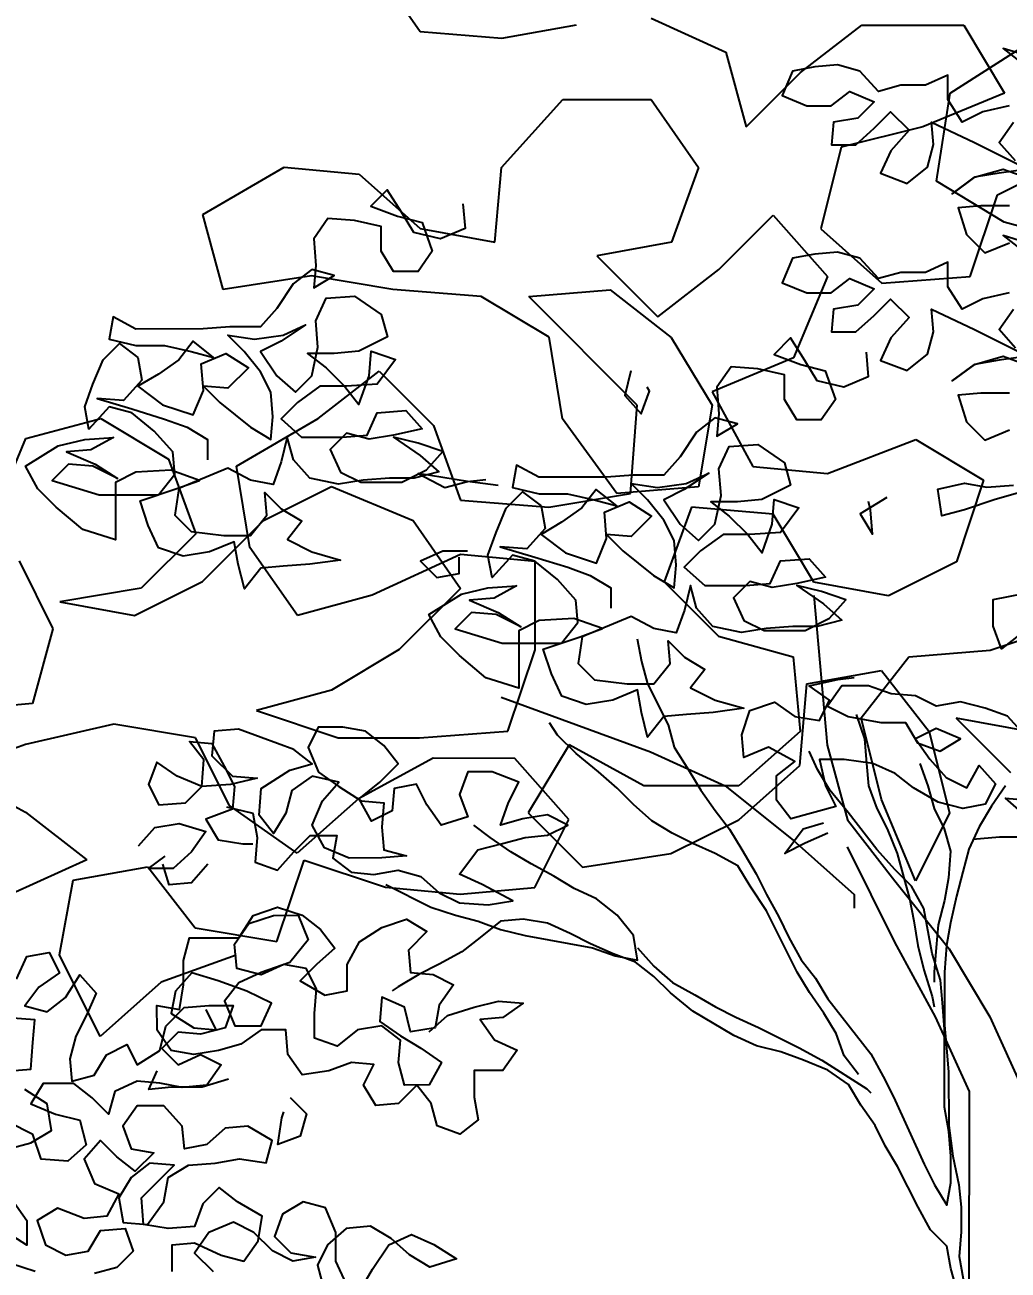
# Model space of a CAD drawing. Header units: millimetres. Extents: x 684983 to 685377, y 990360 to 990509.
# Drawn here: x 685054.969 to 685055.419, y 990448.316 to 990448.886 of the extents above; entities that cross this region are included whole.
import ezdxf

# ---------------------------------------------------------------- set-up
doc = ezdxf.new("R2010")
doc.units = ezdxf.units.MM
doc.header["$PDMODE"] = 35
doc.header["$PDSIZE"] = 0.2
for name, color, linetype in [('ANJILI', 7, 'Continuous'), ('dim', 7, 'Continuous'), ('MAHAGONY', 7, 'Continuous')]:
    doc.layers.add(name, color=color, linetype=linetype)
doc.layers.add('GRID LEVELS', color=7, linetype='Continuous', lineweight=13)
doc.styles.add('DIM', font='ARIALN.TTF', dxfattribs={"width": 0.8, "height": 1})
doc.styles.get("Standard").update_dxf_attribs({"font": 'RomanS'})
doc.dimstyles.get("Standard").update_dxf_attribs({"dimtxt": 1, "dimasz": 0.18, "dimexe": 0.18, "dimexo": 0.0625, "dimgap": 0.09, "dimtad": 0, "dimrnd": 0.05, "dimzin": 0, "dimdsep": 46, "dimtxsty": 'DIM', "dimcen": 0.09, "dimse1": 1, "dimse2": 1, "dimsd1": 1, "dimsd2": 1, "dimadec": 0, "dimazin": 0, "dimtfac": 1, "dimtix": 1, "dimtofl": 0, "dimtmove": 2, "dimatfit": 3, "dimfxl": 0, "dimtolj": 1, "dimtzin": 0, "dimarcsym": 0})

# ---------------------------------------------------------------- blocks, each defined once
blk = doc.blocks.new('*D28')
at = {"layer": 'Defpoints', "color": 0, "transparency": 16777216}
for p in [(685041.126, 990451.441), (685056.383, 990448.83217), (685056.142, 990447.83)]:
    blk.add_point(p, dxfattribs=at)
at = {"layer": 'dim', "color": 0, "transparency": 16777216, "insert": (685048.875, 990450.63767), "char_height": 1, "attachment_point": 5, "rotation": 346.4784, "style": 'DIM'}
blk.add_mtext('\\A1;15.45', dxfattribs=at)
blk = doc.blocks.new('seee')
at = {"color": 84}
for p, q in [((11648.995, -2865.912, 6505.241), (11650.563, -2868.156, 6505.241)), ((11658.191, -2867.715, 6505.241), (11660.658, -2868.839, 6505.241)), ((11650.563, -2868.156, 6505.241), (11653.255, -2868.383, 6505.241)), ((11653.255, -2868.383, 6505.241), (11655.723, -2867.937, 6505.241)), ((11663.125, -2869.514, 6505.241), (11665.145, -2867.945, 6505.241)), ((11665.145, -2867.945, 6505.241), (11668.51, -2867.949, 6505.241)), ((11668.51, -2867.949, 6505.241), (11669.854, -2870.193, 6505.241)), ((11668.059, -2870.192, 6505.241), (11670.528, -2868.623, 6505.241)), ((11660.658, -2868.839, 6505.241), (11661.328, -2871.307, 6505.241)), ((11661.328, -2871.307, 6505.241), (11663.125, -2869.514, 6505.241)), ((11669.854, -2870.193, 6505.241), (11667.161, -2871.312, 6505.241)), ((11667.608, -2873.107, 6505.241), (11668.059, -2870.192, 6505.241)), ((11653.251, -2872.646, 6505.241), (11655.272, -2870.404, 6505.241)), ((11655.272, -2870.404, 6505.241), (11658.188, -2870.407, 6505.241)), ((11658.188, -2870.407, 6505.241), (11659.757, -2872.652, 6505.241)), ((11667.161, -2871.312, 6505.241), (11664.468, -2871.983, 6505.241)), ((11664.468, -2871.983, 6505.241), (11663.793, -2874.674, 6505.241)), ((11669.627, -2873.558, 6505.241), (11672.32, -2872.214, 6505.241)), ((11643.379, -2874.207, 6505.241), (11646.072, -2872.639, 6505.241)), ((11646.072, -2872.639, 6505.241), (11648.54, -2872.866, 6505.241)), ((11653.024, -2875.113, 6505.241), (11653.251, -2872.646, 6505.241)), ((11659.757, -2872.652, 6505.241), (11658.857, -2875.118, 6505.241)), ((11648.54, -2872.866, 6505.241), (11650.557, -2874.662, 6505.241)), ((11669.85, -2874.456, 6505.241), (11667.608, -2873.107, 6505.241)), ((11668.727, -2876.249, 6505.241), (11669.627, -2873.558, 6505.241)), ((11644.049, -2876.675, 6505.241), (11643.379, -2874.207, 6505.241)), ((11660.427, -2876.017, 6505.241), (11662.223, -2874.224, 6505.241)), ((11662.223, -2874.224, 6505.241), (11664.016, -2876.245, 6505.241)), ((11650.557, -2874.662, 6505.241), (11653.024, -2875.113, 6505.241)), ((11663.793, -2874.674, 6505.241), (11665.81, -2876.471, 6505.241)), ((11672.317, -2875.131, 6505.241), (11669.85, -2874.456, 6505.241)), ((11658.857, -2875.118, 6505.241), (11656.389, -2875.565, 6505.241)), ((11656.389, -2875.565, 6505.241), (11658.406, -2877.586, 6505.241)), ((11658.406, -2877.586, 6505.241), (11660.427, -2876.017, 6505.241)), ((11646.966, -2876.229, 6505.241), (11644.049, -2876.675, 6505.241)), ((11649.658, -2876.68, 6505.241), (11646.966, -2876.229, 6505.241)), ((11664.016, -2876.245, 6505.241), (11662.892, -2878.936, 6505.241)), ((11665.81, -2876.471, 6505.241), (11668.727, -2876.249, 6505.241)), ((11652.574, -2876.907, 6505.241), (11649.658, -2876.68, 6505.241)), ((11654.144, -2876.909, 6505.241), (11656.837, -2876.687, 6505.241)), ((11656.837, -2876.687, 6505.241), (11658.854, -2878.259, 6505.241)), ((11654.816, -2878.255, 6505.241), (11652.574, -2876.907, 6505.241)), ((11657.73, -2880.502, 6505.241), (11654.144, -2876.909, 6505.241)), ((11655.262, -2880.948, 6505.241), (11654.816, -2878.255, 6505.241)), ((11658.854, -2878.259, 6505.241), (11660.198, -2880.504, 6505.241)), ((11662.892, -2878.936, 6505.241), (11660.199, -2880.055, 6505.241)), ((11647.186, -2880.941, 6505.241), (11649.207, -2879.372, 6505.241)), ((11649.207, -2879.372, 6505.241), (11651, -2881.168, 6505.241)), ((11660.199, -2880.055, 6505.241), (11661.542, -2882.524, 6505.241)), ((11657.503, -2883.418, 6505.241), (11657.73, -2880.502, 6505.241)), ((11660.198, -2880.504, 6505.241), (11659.747, -2883.195, 6505.241)), ((11637.539, -2881.605, 6505.241), (11640.008, -2880.934, 6505.241)), ((11640.008, -2880.934, 6505.241), (11642.25, -2882.282, 6505.241)), ((11644.493, -2882.508, 6505.241), (11647.186, -2880.941, 6505.241)), ((11657.055, -2883.417, 6505.241), (11655.262, -2880.948, 6505.241)), ((11651, -2881.168, 6505.241), (11651.895, -2883.637, 6505.241)), ((11636.415, -2884.296, 6505.241), (11637.539, -2881.605, 6505.241)), ((11664.01, -2882.751, 6505.241), (11666.927, -2881.632, 6505.241)), ((11666.927, -2881.632, 6505.241), (11669.169, -2882.98, 6505.241)), ((11642.25, -2882.282, 6505.241), (11643.145, -2884.751, 6505.241)), ((11644.939, -2885.201, 6505.241), (11644.493, -2882.508, 6505.241)), ((11661.542, -2882.524, 6505.241), (11664.01, -2882.751, 6505.241)), ((11669.169, -2882.98, 6505.241), (11668.27, -2885.671, 6505.241)), ((11645.389, -2884.304, 6505.241), (11647.633, -2883.184, 6505.241)), ((11647.633, -2883.184, 6505.241), (11650.324, -2884.308, 6505.241)), ((11654.811, -2883.864, 6505.241), (11657.503, -2883.418, 6505.241)), ((11659.747, -2883.195, 6505.241), (11657.055, -2883.417, 6505.241)), ((11651.895, -2883.637, 6505.241), (11654.811, -2883.864, 6505.241)), ((11659.522, -2883.868, 6505.241), (11658.622, -2886.335, 6505.241)), ((11662.214, -2884.095, 6505.241), (11659.522, -2883.868, 6505.241)), ((11663.558, -2886.34, 6505.241), (11662.214, -2884.095, 6505.241)), ((11643.368, -2886.321, 6505.241), (11645.389, -2884.304, 6505.241)), ((11650.324, -2884.308, 6505.241), (11651.892, -2886.553, 6505.241)), ((11643.145, -2884.751, 6505.241), (11641.348, -2886.544, 6505.241)), ((11646.507, -2887.446, 6505.241), (11644.939, -2885.201, 6505.241)), ((11651.893, -2885.432, 6505.241), (11648.976, -2886.775, 6505.241)), ((11654.361, -2885.658, 6505.241), (11651.893, -2885.432, 6505.241)), ((11637.311, -2885.643, 6505.241), (11638.431, -2887.887, 6505.241)), ((11654.358, -2888.575, 6505.241), (11654.361, -2885.658, 6505.241)), ((11668.27, -2885.671, 6505.241), (11666.025, -2886.791, 6505.241)), ((11641.123, -2887.441, 6505.241), (11643.368, -2886.321, 6505.241)), ((11641.348, -2886.544, 6505.241), (11638.656, -2886.99, 6505.241)), ((11651.892, -2886.553, 6505.241), (11649.871, -2888.57, 6505.241)), ((11658.622, -2886.335, 6505.241), (11660.416, -2888.131, 6505.241)), ((11666.025, -2886.791, 6505.241), (11663.558, -2886.34, 6505.241)), ((11638.656, -2886.99, 6505.241), (11641.123, -2887.441, 6505.241)), ((11648.976, -2886.775, 6505.241), (11646.507, -2887.446, 6505.241)), ((11663.557, -2886.788, 6505.241), (11664.002, -2891.724, 6505.241)), ((11638.431, -2887.887, 6505.241), (11637.756, -2890.354, 6505.241)), ((11669.389, -2888.588, 6505.241), (11672.081, -2887.693, 6505.241)), ((11660.416, -2888.131, 6505.241), (11662.883, -2888.807, 6505.241)), ((11649.871, -2888.57, 6505.241), (11647.627, -2889.914, 6505.241)), ((11653.458, -2891.266, 6505.241), (11654.358, -2888.575, 6505.241)), ((11666.696, -2888.81, 6505.241), (11669.389, -2888.588, 6505.241)), ((11662.883, -2888.807, 6505.241), (11663.105, -2891.275, 6505.241)), ((11665.124, -2890.828, 6505.241), (11666.696, -2888.81, 6505.241)), ((11663.33, -2889.704, 6505.241), (11665.799, -2889.258, 6505.241)), ((11665.799, -2889.258, 6505.241), (11667.367, -2891.278, 6505.241)), ((11647.627, -2889.914, 6505.241), (11645.158, -2890.585, 6505.241)), ((11663.104, -2892.396, 6505.241), (11663.33, -2889.704, 6505.241)), ((11637.756, -2890.354, 6505.241), (11635.288, -2890.576, 6505.241)), ((11653.235, -2890.144, 6505.241), (11658.169, -2891.943, 6505.241)), ((11645.158, -2890.585, 6505.241), (11647.85, -2891.485, 6505.241)), ((11665.795, -2893.52, 6505.241), (11665.124, -2890.828, 6505.241)), ((11670.732, -2891.282, 6505.241), (11668.265, -2890.831, 6505.241)), ((11668.265, -2890.831, 6505.241), (11670.058, -2892.627, 6505.241)), ((11640.447, -2891.029, 6505.241), (11637.53, -2891.7, 6505.241)), ((11643.139, -2891.481, 6505.241), (11640.447, -2891.029, 6505.241)), ((11644.258, -2893.725, 6505.241), (11643.139, -2891.481, 6505.241)), ((11647.85, -2891.485, 6505.241), (11650.542, -2891.487, 6505.241)), ((11650.542, -2891.487, 6505.241), (11653.458, -2891.266, 6505.241)), ((11663.105, -2891.275, 6505.241), (11661.084, -2893.067, 6505.241)), ((11667.367, -2891.278, 6505.241), (11668.038, -2893.971, 6505.241)), ((11637.53, -2891.7, 6505.241), (11635.061, -2892.595, 6505.241)), ((11655.477, -2891.716, 6505.241), (11654.129, -2893.958, 6505.241)), ((11657.943, -2893.065, 6505.241), (11655.477, -2891.716, 6505.241)), ((11658.169, -2891.943, 6505.241), (11660.635, -2893.067, 6505.241)), ((11664.002, -2891.724, 6505.241), (11664.672, -2894.192, 6505.241)), ((11650.99, -2892.161, 6505.241), (11648.521, -2893.505, 6505.241)), ((11653.682, -2892.163, 6505.241), (11650.99, -2892.161, 6505.241)), ((11655.475, -2894.184, 6505.241), (11653.682, -2892.163, 6505.241)), ((11661.083, -2894.189, 6505.241), (11663.104, -2892.396, 6505.241)), ((11635.061, -2892.595, 6505.241), (11637.528, -2893.943, 6505.241)), ((11661.084, -2893.067, 6505.241), (11657.943, -2893.065, 6505.241)), ((11660.635, -2893.067, 6505.241), (11662.877, -2894.864, 6505.241)), ((11646.5, -2895.297, 6505.241), (11644.258, -2893.725, 6505.241)), ((11648.521, -2893.505, 6505.241), (11646.5, -2895.297, 6505.241)), ((11666.914, -2896.213, 6505.241), (11665.795, -2893.52, 6505.241)), ((11637.528, -2893.943, 6505.241), (11639.546, -2895.515, 6505.241)), ((11654.129, -2893.958, 6505.241), (11655.922, -2895.755, 6505.241)), ((11668.038, -2893.971, 6505.241), (11666.914, -2896.213, 6505.241)), ((11654.351, -2896.426, 6505.241), (11655.475, -2894.184, 6505.241)), ((11658.839, -2895.309, 6505.241), (11661.083, -2894.189, 6505.241)), ((11664.672, -2894.192, 6505.241), (11666.241, -2896.213, 6505.241)), ((11662.877, -2894.864, 6505.241), (11664.894, -2896.66, 6505.241)), ((11655.922, -2895.755, 6505.241), (11658.839, -2895.309, 6505.241)), ((11666.239, -2898.232, 6505.241), (11664.672, -2895.09, 6505.241)), ((11639.546, -2895.515, 6505.241), (11637.077, -2896.635, 6505.241)), ((11639.096, -2896.188, 6505.241), (11641.564, -2895.742, 6505.241)), ((11641.564, -2895.742, 6505.241), (11643.133, -2897.762, 6505.241)), ((11645.824, -2898.213, 6505.241), (11646.724, -2895.522, 6505.241)), ((11646.724, -2895.522, 6505.241), (11649.415, -2896.422, 6505.241)), ((11638.645, -2898.655, 6505.241), (11639.096, -2896.188, 6505.241)), ((11649.415, -2896.422, 6505.241), (11651.883, -2896.648, 6505.241)), ((11651.883, -2896.648, 6505.241), (11654.351, -2896.426, 6505.241)), ((11666.241, -2896.213, 6505.241), (11668.033, -2898.458, 6505.241)), ((11664.894, -2896.66, 6505.241), (11664.894, -2897.109, 6505.241)), ((11643.133, -2897.762, 6505.241), (11645.824, -2898.213, 6505.241)), ((11667.583, -2900.701, 6505.241), (11666.239, -2898.232, 6505.241)), ((11639.989, -2901.348, 6505.241), (11638.645, -2898.655, 6505.241)), ((11644.478, -2898.661, 6505.241), (11642.01, -2899.556, 6505.241)), ((11668.033, -2898.458, 6505.241), (11669.377, -2900.702, 6505.241)), ((11642.01, -2899.556, 6505.241), (11639.989, -2901.348, 6505.241)), ((11668.702, -2903.169, 6505.241), (11667.583, -2900.701, 6505.241)), ((11669.377, -2900.702, 6505.241), (11670.497, -2903.171, 6505.241)), ((11668.694, -2911.694, 6505.241), (11668.702, -2903.169, 6505.241))]:
    blk.add_line(p, q, dxfattribs=at)
blk = doc.blocks.new('TREE30')
at = {"color": 3, "flags": 128}
for points in [[(-0.11372, 2.88818), (-0.12673, 2.89217), (-0.11772, 2.88518)], [(-0.12371, 2.86415), (-0.13671, 2.86114), (-0.14672, 2.85612), (-0.15373, 2.86713), (-0.15375, 2.87914), (-0.16475, 2.87412), (-0.17676, 2.87411), (-0.18777, 2.8711), (-0.19678, 2.8811), (-0.2078, 2.88409), (-0.2188, 2.88308), (-0.22981, 2.88107), (-0.23481, 2.86905), (-0.22279, 2.86406), (-0.21078, 2.86407), (-0.20178, 2.87109), (-0.18976, 2.86609), (-0.19776, 2.85808), (-0.20977, 2.85607), (-0.21076, 2.84506), (-0.19875, 2.84507), (-0.18975, 2.85308), (-0.18175, 2.8611), (-0.17274, 2.8521), (-0.18174, 2.84208), (-0.18673, 2.83107), (-0.17371, 2.82607), (-0.16371, 2.83409), (-0.16072, 2.8451), (-0.16173, 2.85611), (-0.1407, 2.84612), (-0.11467, 2.83313), (-0.12868, 2.83112), (-0.14069, 2.82911), (-0.15169, 2.82109), (-0.14069, 2.82911), (-0.12668, 2.83312), (-0.11567, 2.82913)], [(-0.12366, 2.81511), (-0.13767, 2.8151), (-0.14868, 2.81409), (-0.14467, 2.80108), (-0.13565, 2.79208), (-0.12365, 2.7971)], [(-0.12068, 2.83713), (-0.12869, 2.84613), (-0.1217, 2.85615)], [(-0.11961, 2.67452), (-0.13062, 2.6715), (-0.14563, 2.66648), (-0.15663, 2.66347), (-0.15865, 2.67648), (-0.14564, 2.6795), (-0.13463, 2.6775), (-0.12162, 2.67852)], [(-0.11372, 2.79662), (-0.12673, 2.80062), (-0.11772, 2.79362)], [(-0.12371, 2.77259), (-0.13671, 2.76958), (-0.14672, 2.76457), (-0.15373, 2.77557), (-0.15375, 2.78758), (-0.16475, 2.78257), (-0.17676, 2.78255), (-0.18777, 2.77954), (-0.19678, 2.78954), (-0.2078, 2.79253), (-0.2188, 2.79152), (-0.22981, 2.78951), (-0.23481, 2.7775), (-0.22279, 2.7725), (-0.21078, 2.77252), (-0.20178, 2.77953), (-0.18976, 2.77454), (-0.19776, 2.76652), (-0.20977, 2.76451), (-0.21076, 2.7535), (-0.19875, 2.75351), (-0.18975, 2.76152), (-0.18175, 2.76954), (-0.17274, 2.76054), (-0.18174, 2.75052), (-0.18673, 2.73951), (-0.17371, 2.73452), (-0.16371, 2.74253), (-0.16072, 2.75354), (-0.16173, 2.76455), (-0.1407, 2.75456), (-0.11467, 2.74158), (-0.12868, 2.73956), (-0.14069, 2.73755), (-0.15169, 2.72953), (-0.14069, 2.73755), (-0.12668, 2.74157), (-0.11567, 2.73757)], [(-0.12366, 2.72355), (-0.13767, 2.72354), (-0.14868, 2.72253), (-0.14467, 2.70952), (-0.13565, 2.70052), (-0.12365, 2.70554)], [(-0.12068, 2.74557), (-0.12869, 2.75457), (-0.1217, 2.76459)], [(-0.39102, 2.81607), (-0.39, 2.80406), (-0.40201, 2.79904), (-0.41502, 2.80203), (-0.42104, 2.81204), (-0.42805, 2.82304), (-0.43605, 2.81502), (-0.42304, 2.81003), (-0.41102, 2.80704), (-0.40601, 2.79303), (-0.413, 2.78302), (-0.42501, 2.78301), (-0.43103, 2.79301), (-0.43104, 2.80502), (-0.44405, 2.80801), (-0.45707, 2.809), (-0.46406, 2.79899), (-0.46305, 2.78598), (-0.46404, 2.77497), (-0.45404, 2.78098), (-0.46505, 2.78397), (-0.47405, 2.77696), (-0.48205, 2.76494), (-0.49005, 2.75593), (-0.50506, 2.75591), (-0.51807, 2.7549), (-0.5511, 2.75487), (-0.56211, 2.76086), (-0.5641, 2.74985), (-0.55109, 2.74686), (-0.53708, 2.74687), (-0.52406, 2.74388), (-0.51305, 2.74089), (-0.52307, 2.74889), (-0.53006, 2.73987), (-0.54007, 2.73286), (-0.55007, 2.72685), (-0.53805, 2.71785), (-0.52303, 2.71286), (-0.51804, 2.72487), (-0.51905, 2.73788), (-0.50705, 2.7429), (-0.49603, 2.7359), (-0.50603, 2.72589), (-0.51804, 2.72687), (-0.51003, 2.71888), (-0.495, 2.70688), (-0.48499, 2.70088), (-0.484, 2.71189), (-0.48501, 2.7239), (-0.49003, 2.73391), (-0.49804, 2.74391), (-0.50606, 2.75191), (-0.49304, 2.74992), (-0.47903, 2.75193), (-0.46803, 2.75695), (-0.48003, 2.74893), (-0.49003, 2.74392), (-0.48202, 2.73191), (-0.473, 2.72391), (-0.465, 2.73193), (-0.46201, 2.74594), (-0.46303, 2.75895), (-0.45803, 2.76997), (-0.44402, 2.77098), (-0.431, 2.76198), (-0.42799, 2.75098), (-0.44199, 2.74396), (-0.454, 2.74295), (-0.46701, 2.74294), (-0.458, 2.73594), (-0.44898, 2.72694), (-0.44197, 2.71794), (-0.43698, 2.73195), (-0.43599, 2.74396), (-0.42397, 2.73997), (-0.43297, 2.72795), (-0.44798, 2.72694), (-0.46099, 2.72693), (-0.472, 2.71891), (-0.48, 2.7109), (-0.46998, 2.7019), (-0.44996, 2.70192), (-0.43795, 2.70293), (-0.43296, 2.71394), (-0.41895, 2.71496), (-0.41093, 2.70596), (-0.42494, 2.70294), (-0.43695, 2.70093), (-0.44796, 2.70392), (-0.45596, 2.69591), (-0.45095, 2.6849), (-0.44093, 2.67991), (-0.42092, 2.67992), (-0.40891, 2.68594), (-0.40091, 2.69495), (-0.41293, 2.69895), (-0.42494, 2.70194), (-0.41192, 2.69294), (-0.40291, 2.68494), (-0.41491, 2.68193), (-0.42692, 2.68192), (-0.43993, 2.68091), (-0.45194, 2.67889), (-0.46596, 2.68188), (-0.47397, 2.69088), (-0.47698, 2.70189), (-0.47998, 2.68988), (-0.48397, 2.67887), (-0.49498, 2.68086), (-0.506, 2.68685), (-0.53001, 2.67682), (-0.532, 2.66381), (-0.52398, 2.65581), (-0.50797, 2.65382), (-0.49496, 2.65383), (-0.48696, 2.66385), (-0.48797, 2.67486), (-0.47996, 2.66686), (-0.46994, 2.66086), (-0.47694, 2.65185), (-0.46492, 2.64585), (-0.45091, 2.64186), (-0.46592, 2.63985), (-0.47893, 2.63884), (-0.48994, 2.63783), (-0.49793, 2.62781), (-0.50095, 2.63982), (-0.50296, 2.65082), (-0.51497, 2.64581), (-0.52797, 2.6438), (-0.53999, 2.64779), (-0.545, 2.65879), (-0.54902, 2.6708), (-0.53101, 2.67682), (-0.52, 2.68083), (-0.53402, 2.68583), (-0.55103, 2.68481), (-0.56104, 2.6798), (-0.56101, 2.65177), (-0.57703, 2.65676), (-0.59005, 2.66776), (-0.59907, 2.67676), (-0.60508, 2.68776), (-0.58908, 2.69779), (-0.57607, 2.7008), (-0.56206, 2.70181), (-0.57306, 2.6958), (-0.58507, 2.69479), (-0.57105, 2.68879), (-0.56004, 2.6818), (-0.57205, 2.68779), (-0.58406, 2.68878), (-0.59206, 2.68077), (-0.56904, 2.67378), (-0.54001, 2.67381), (-0.53201, 2.68383), (-0.53303, 2.69483), (-0.54204, 2.70483), (-0.55306, 2.71383), (-0.56407, 2.71682), (-0.57407, 2.70581), (-0.57608, 2.71681), (-0.57209, 2.72783), (-0.5671, 2.73984), (-0.5591, 2.74786), (-0.55008, 2.74086), (-0.54807, 2.72985), (-0.55707, 2.71983), (-0.57008, 2.72082), (-0.55306, 2.71583), (-0.53704, 2.71084), (-0.52603, 2.70685), (-0.51602, 2.70085), (-0.51601, 2.69085)], [(-0.19374, 2.74351), (-0.19273, 2.7315), (-0.20473, 2.72648), (-0.21775, 2.72947), (-0.22376, 2.73948), (-0.23078, 2.75048), (-0.23878, 2.74246), (-0.22576, 2.73747), (-0.21375, 2.73448), (-0.20873, 2.72047), (-0.21573, 2.71046), (-0.22774, 2.71045), (-0.23375, 2.72045), (-0.23376, 2.73246), (-0.24678, 2.73545), (-0.25979, 2.73644), (-0.26679, 2.72642), (-0.26577, 2.71341), (-0.26676, 2.7024), (-0.25676, 2.70842), (-0.26777, 2.71141), (-0.27677, 2.7044), (-0.28477, 2.69238), (-0.29277, 2.68336), (-0.30778, 2.68335), (-0.32079, 2.68234), (-0.35382, 2.68231), (-0.36483, 2.6883), (-0.36683, 2.67729), (-0.35381, 2.6743), (-0.3398, 2.67431), (-0.32679, 2.67132), (-0.31577, 2.66833), (-0.32579, 2.67633), (-0.33279, 2.66731), (-0.34279, 2.6603), (-0.35279, 2.65428), (-0.34077, 2.64529), (-0.32576, 2.6403), (-0.32076, 2.65231), (-0.32178, 2.66532), (-0.30977, 2.67034), (-0.29876, 2.66334), (-0.30875, 2.65332), (-0.32077, 2.65431), (-0.31275, 2.64631), (-0.29773, 2.63432), (-0.28771, 2.62832), (-0.28672, 2.63933), (-0.28773, 2.65134), (-0.29275, 2.66135), (-0.30076, 2.67135), (-0.30878, 2.67935), (-0.29577, 2.67736), (-0.28176, 2.67937), (-0.27075, 2.68439), (-0.28275, 2.67637), (-0.29276, 2.67135), (-0.28474, 2.65935), (-0.27572, 2.65135), (-0.26773, 2.65937), (-0.26474, 2.67338), (-0.26575, 2.68639), (-0.26075, 2.69741), (-0.24674, 2.69842), (-0.23372, 2.68942), (-0.23071, 2.67842), (-0.24472, 2.6714), (-0.25673, 2.67039), (-0.26974, 2.67037), (-0.26072, 2.66338), (-0.25171, 2.65438), (-0.24469, 2.64538), (-0.2397, 2.65939), (-0.23871, 2.6714), (-0.2267, 2.66741), (-0.23569, 2.65539), (-0.25071, 2.65438), (-0.26372, 2.65437), (-0.27472, 2.64635), (-0.28272, 2.63834), (-0.2727, 2.62934), (-0.25268, 2.62936), (-0.24068, 2.63037), (-0.23568, 2.64138), (-0.22167, 2.64239), (-0.21366, 2.63339), (-0.22766, 2.63038), (-0.23967, 2.62837), (-0.25069, 2.63136), (-0.25868, 2.62334), (-0.25367, 2.61234), (-0.24366, 2.60734), (-0.22364, 2.60736), (-0.21164, 2.61338), (-0.20364, 2.62239), (-0.21565, 2.62639), (-0.22766, 2.62938), (-0.21464, 2.62038), (-0.20563, 2.61238), (-0.21764, 2.60937), (-0.22965, 2.60936), (-0.24266, 2.60835), (-0.25467, 2.60633), (-0.26868, 2.60932), (-0.2767, 2.61832), (-0.27971, 2.62933), (-0.2827, 2.61732), (-0.28669, 2.6063), (-0.2977, 2.6083), (-0.30872, 2.61429), (-0.33273, 2.60426), (-0.33472, 2.59125), (-0.32671, 2.58325), (-0.31069, 2.58126), (-0.29768, 2.58127), (-0.28968, 2.59129), (-0.29069, 2.6023), (-0.28268, 2.5943), (-0.27266, 2.5883), (-0.27966, 2.57929), (-0.26765, 2.57329), (-0.25363, 2.5693), (-0.26864, 2.56729), (-0.28165, 2.56628), (-0.29266, 2.56526), (-0.30066, 2.55525), (-0.30367, 2.56726), (-0.30568, 2.57826), (-0.31769, 2.57325), (-0.3307, 2.57123), (-0.34271, 2.57523), (-0.34773, 2.58623), (-0.35174, 2.59824), (-0.33373, 2.60426), (-0.32272, 2.60827), (-0.33674, 2.61326), (-0.35375, 2.61225), (-0.36376, 2.60723), (-0.36373, 2.57921), (-0.37975, 2.5842), (-0.39277, 2.5952), (-0.40179, 2.6042), (-0.4078, 2.6152), (-0.3918, 2.62522), (-0.37879, 2.62824), (-0.36478, 2.62925), (-0.37578, 2.62324), (-0.38779, 2.62223), (-0.37378, 2.61623), (-0.36276, 2.60924), (-0.37478, 2.61523), (-0.38679, 2.61622), (-0.39479, 2.60821), (-0.37176, 2.60122), (-0.34274, 2.60125), (-0.33474, 2.61126), (-0.33575, 2.62227), (-0.34477, 2.63227), (-0.35578, 2.64127), (-0.3668, 2.64426), (-0.37679, 2.63325), (-0.37881, 2.64425), (-0.37481, 2.65527), (-0.36982, 2.66728), (-0.36182, 2.67529), (-0.35281, 2.6683), (-0.35079, 2.65729), (-0.35979, 2.64727), (-0.3728, 2.64826), (-0.35579, 2.64327), (-0.33977, 2.63828), (-0.32875, 2.63429), (-0.31874, 2.62829), (-0.31873, 2.61829)], [(-0.38882, 2.64625), (-0.40083, 2.64623), (-0.41183, 2.64122), (-0.40382, 2.63322), (-0.39281, 2.63523), (-0.39282, 2.64324)], [(-0.11855, 2.60546), (-0.12755, 2.59844), (-0.13156, 2.60945), (-0.13158, 2.62246), (-0.11657, 2.62548)], [(-0.14148, 2.50535), (-0.12847, 2.50636), (-0.11446, 2.50638)], [(-0.11647, 2.51738), (-0.12548, 2.52538), (-0.11447, 2.52439)], [(-0.1165, 2.55642), (-0.12452, 2.56542), (-0.13553, 2.56941), (-0.14754, 2.5724), (-0.15955, 2.57039), (-0.16957, 2.57539), (-0.18158, 2.57638), (-0.19259, 2.58037), (-0.2056, 2.58036), (-0.2126, 2.57034), (-0.20258, 2.56535), (-0.18657, 2.56236), (-0.17456, 2.56237), (-0.16854, 2.55237), (-0.15753, 2.54837), (-0.14753, 2.55439), (-0.15954, 2.55938), (-0.16955, 2.55437), (-0.16253, 2.54437), (-0.15452, 2.53537), (-0.1445, 2.53037), (-0.13851, 2.54139), (-0.13049, 2.53238), (-0.13549, 2.52237), (-0.1465, 2.52036), (-0.15851, 2.52335), (-0.17052, 2.53035), (-0.17954, 2.53734), (-0.19055, 2.54234), (-0.20457, 2.54433), (-0.21658, 2.54432), (-0.21356, 2.53131), (-0.20855, 2.5213), (-0.23056, 2.51528), (-0.23758, 2.52428), (-0.23759, 2.53629), (-0.22859, 2.5433), (-0.2416, 2.5503), (-0.25361, 2.54528), (-0.25462, 2.55629), (-0.25063, 2.56831), (-0.23862, 2.57232), (-0.22861, 2.56532), (-0.21659, 2.56333), (-0.2116, 2.57335), (-0.22161, 2.58034), (-0.2076, 2.58336), (-0.1996, 2.58437)], [(-0.54982, 2.50198), (-0.54182, 2.51099), (-0.52981, 2.513), (-0.5168, 2.50901), (-0.5238, 2.499), (-0.5328, 2.49098), (-0.54481, 2.49097), (-0.5368, 2.49698)], [(-0.51578, 2.493), (-0.52378, 2.48398), (-0.53479, 2.48297), (-0.5378, 2.49298)], [(-0.40762, 2.41103), (-0.39862, 2.41904), (-0.38561, 2.42306), (-0.3736, 2.42607), (-0.36159, 2.42508), (-0.37159, 2.41807), (-0.3826, 2.41706), (-0.37559, 2.40705), (-0.36457, 2.40206), (-0.37157, 2.39205), (-0.38558, 2.39203), (-0.38557, 2.37902), (-0.38356, 2.36801), (-0.39256, 2.361), (-0.40357, 2.36499), (-0.40658, 2.376), (-0.4136, 2.385), (-0.4226, 2.37599), (-0.43361, 2.37497), (-0.43962, 2.38498), (-0.43462, 2.39499), (-0.44564, 2.39598), (-0.45664, 2.39197), (-0.46965, 2.38995), (-0.47667, 2.39996), (-0.47768, 2.41197), (-0.48969, 2.41195), (-0.49969, 2.40494), (-0.5107, 2.40193), (-0.5227, 2.39991), (-0.53372, 2.40191), (-0.54073, 2.41191), (-0.54074, 2.42392), (-0.52973, 2.42193), (-0.52774, 2.43394), (-0.52775, 2.44595), (-0.52476, 2.45696), (-0.50074, 2.45698), (-0.49374, 2.468), (-0.48174, 2.47201), (-0.46972, 2.46802), (-0.46071, 2.46102), (-0.45369, 2.45202), (-0.46269, 2.44401), (-0.47069, 2.43599), (-0.45868, 2.429), (-0.44767, 2.43101), (-0.44768, 2.44402), (-0.44169, 2.45503), (-0.43068, 2.46205), (-0.41868, 2.46607), (-0.40866, 2.46007), (-0.41766, 2.45105), (-0.41665, 2.44004), (-0.40564, 2.43905), (-0.39563, 2.43406), (-0.40262, 2.42404), (-0.40462, 2.41303), (-0.41662, 2.41102), (-0.41964, 2.42303), (-0.43065, 2.42802), (-0.43164, 2.41601), (-0.42163, 2.40901), (-0.41161, 2.40302), (-0.4016, 2.39602), (-0.40759, 2.38501), (-0.4196, 2.385), (-0.42262, 2.396), (-0.42162, 2.40701), (-0.43064, 2.41401), (-0.44265, 2.412), (-0.45265, 2.40398), (-0.46366, 2.40797), (-0.46367, 2.41998), (-0.46268, 2.432), (-0.4677, 2.442), (-0.47871, 2.44399), (-0.48971, 2.43898), (-0.50172, 2.44197), (-0.50274, 2.45398), (-0.49574, 2.46399), (-0.48373, 2.46801), (-0.47172, 2.46802), (-0.46671, 2.45601), (-0.47571, 2.44499), (-0.48971, 2.43998), (-0.50072, 2.43496), (-0.50772, 2.42595), (-0.5027, 2.41394), (-0.48969, 2.41396), (-0.48469, 2.42497), (-0.49671, 2.43096), (-0.51073, 2.43596), (-0.52374, 2.43995), (-0.53174, 2.43093), (-0.53373, 2.41992), (-0.52272, 2.41292), (-0.51171, 2.41193), (-0.51672, 2.42194)], [(-0.44121, 2.28484), (-0.43522, 2.29486), (-0.42722, 2.30687), (-0.41622, 2.31189), (-0.4052, 2.30689), (-0.39419, 2.2999), (-0.4072, 2.29588), (-0.41721, 2.30188), (-0.42622, 2.30988), (-0.43624, 2.31587), (-0.44825, 2.31486), (-0.45725, 2.30685), (-0.46224, 2.29683), (-0.45923, 2.28583)], [(-0.44822, 2.28784), (-0.45324, 2.29884), (-0.45325, 2.31285), (-0.45826, 2.32486), (-0.46928, 2.32785), (-0.47928, 2.32184), (-0.48327, 2.31082), (-0.47526, 2.30283), (-0.46325, 2.30083), (-0.47425, 2.29882), (-0.48427, 2.30382), (-0.49328, 2.31282), (-0.5033, 2.31781), (-0.5153, 2.3128), (-0.5223, 2.30278), (-0.51328, 2.29378)], [(-0.5333, 2.29376), (-0.53331, 2.30678), (-0.5223, 2.30779), (-0.50929, 2.30179), (-0.49828, 2.2988), (-0.49128, 2.30882), (-0.48929, 2.32083), (-0.5013, 2.32782), (-0.51032, 2.33482), (-0.51832, 2.32681), (-0.52231, 2.31579), (-0.53532, 2.31478), (-0.54733, 2.31677), (-0.54835, 2.32978), (-0.53235, 2.34581), (-0.54436, 2.3468), (-0.55336, 2.33979), (-0.55936, 2.32977), (-0.55734, 2.31776), (-0.54533, 2.31677), (-0.53733, 2.32779), (-0.53534, 2.3398), (-0.52534, 2.34582), (-0.51233, 2.34683), (-0.50032, 2.34884), (-0.48731, 2.34685), (-0.48432, 2.35786), (-0.49633, 2.36486), (-0.50734, 2.36385), (-0.51634, 2.35583), (-0.52735, 2.35382), (-0.52836, 2.36483), (-0.53738, 2.37483), (-0.55039, 2.37482), (-0.55739, 2.3648), (-0.55337, 2.3538), (-0.54236, 2.35181), (-0.55136, 2.34279), (-0.56037, 2.34979), (-0.56839, 2.35779), (-0.57639, 2.34877), (-0.57137, 2.33677), (-0.55936, 2.33177), (-0.56535, 2.32076), (-0.57636, 2.31975), (-0.58938, 2.32474), (-0.59938, 2.31873), (-0.59536, 2.30672), (-0.58535, 2.30172), (-0.57434, 2.30374), (-0.56835, 2.31375), (-0.55634, 2.31476), (-0.55233, 2.30376), (-0.56032, 2.29574), (-0.57133, 2.29273)], [(-0.60036, 2.2937), (-0.61237, 2.2977)], [(-0.6114, 2.32872), (-0.60438, 2.31872), (-0.60437, 2.30671), (-0.61539, 2.31371)], [(-0.6095, 2.43682), (-0.6045, 2.44783), (-0.59349, 2.44984), (-0.58848, 2.43984), (-0.59848, 2.43282), (-0.60548, 2.42381), (-0.59447, 2.42082), (-0.58547, 2.42783), (-0.57847, 2.43885), (-0.57046, 2.42985), (-0.57545, 2.41883), (-0.58045, 2.40882), (-0.58344, 2.39781), (-0.58243, 2.3868), (-0.57142, 2.38981), (-0.56542, 2.39983), (-0.55542, 2.40484), (-0.55041, 2.39483), (-0.5394, 2.40185), (-0.53641, 2.41386), (-0.52741, 2.42288), (-0.5154, 2.42389), (-0.50339, 2.4239), (-0.50739, 2.41289), (-0.51939, 2.40988), (-0.5304, 2.41087), (-0.5384, 2.40285), (-0.53039, 2.39485), (-0.51939, 2.39987), (-0.50937, 2.39487), (-0.51637, 2.38486), (-0.52838, 2.38385), (-0.53939, 2.38584), (-0.5504, 2.38683), (-0.5614, 2.38181), (-0.5644, 2.3708), (-0.57241, 2.3788), (-0.58143, 2.3858), (-0.59644, 2.38578), (-0.60243, 2.37577), (-0.59042, 2.37078), (-0.57841, 2.36779), (-0.57539, 2.35578), (-0.58439, 2.34776), (-0.5974, 2.34875), (-0.60142, 2.36076), (-0.61343, 2.36675)], [(-0.61342, 2.35374), (-0.60242, 2.35675), (-0.59241, 2.36277), (-0.59443, 2.37578), (-0.60544, 2.38277)], [(-0.61446, 2.39177), (-0.60245, 2.39279), (-0.60146, 2.4058), (-0.60047, 2.41681), (-0.61348, 2.4178)], [(-0.50568, 2.38792), (-0.51869, 2.3839), (-0.5337, 2.38389), (-0.54471, 2.38288), (-0.54071, 2.39189)], [(-0.47564, 2.37894), (-0.46763, 2.37094), (-0.47062, 2.35993), (-0.48163, 2.35591), (-0.47964, 2.36893), (-0.47864, 2.37193)]]:
    blk.add_lwpolyline(points, dxfattribs=at)
at = {"flags": 128}
for points in [[(-0.30883, 2.73439), (-0.31182, 2.72238), (-0.30381, 2.71338), (-0.29981, 2.72439), (-0.30081, 2.72639)], [(-0.37383, 2.67829), (-0.38885, 2.68027), (-0.41287, 2.68426), (-0.39985, 2.67726), (-0.38885, 2.68027), (-0.37984, 2.68128)], [(-0.18367, 2.67246), (-0.19667, 2.66444), (-0.19066, 2.65443), (-0.19167, 2.66644), (-0.19267, 2.67045)], [(-0.21254, 2.50829), (-0.22354, 2.50328), (-0.23355, 2.49826), (-0.22455, 2.51028), (-0.21455, 2.51329)]]:
    blk.add_lwpolyline(points, dxfattribs=at)
at = {"color": 15, "flags": 128}
for points in [[(-0.30571, 2.60328), (-0.30369, 2.59228), (-0.30068, 2.58127), (-0.29065, 2.56126), (-0.28764, 2.55026), (-0.28063, 2.53925), (-0.27461, 2.52925), (-0.2676, 2.51925), (-0.26058, 2.51025), (-0.25457, 2.50024), (-0.24755, 2.48824), (-0.24254, 2.47824), (-0.23652, 2.46723), (-0.23151, 2.45723), (-0.22549, 2.44622), (-0.21848, 2.43722), (-0.21247, 2.42722), (-0.19142, 2.40022), (-0.18541, 2.38921), (-0.18039, 2.37921), (-0.16535, 2.3462), (-0.16034, 2.33619), (-0.15432, 2.32619), (-0.15233, 2.3372), (-0.15234, 2.35021), (-0.15336, 2.36222), (-0.15537, 2.37423), (-0.1554, 2.41226), (-0.15642, 2.42527), (-0.15743, 2.43628), (-0.16144, 2.44929), (-0.16547, 2.4713), (-0.17148, 2.4823), (-0.1795, 2.4903), (-0.18851, 2.5003), (-0.20254, 2.51831), (-0.21156, 2.52931), (-0.21757, 2.53931), (-0.22158, 2.54832)], [(-0.19858, 2.56635), (-0.19457, 2.55434), (-0.19356, 2.54234), (-0.19254, 2.53133), (-0.18853, 2.52032), (-0.18352, 2.51032), (-0.1785, 2.49831), (-0.17248, 2.4763), (-0.17047, 2.46529), (-0.16845, 2.45328), (-0.16544, 2.44128), (-0.16142, 2.42827), (-0.16042, 2.42326)], [(-0.19742, 2.3902), (-0.20443, 2.3992), (-0.20845, 2.41021), (-0.21446, 2.42021), (-0.22148, 2.43021), (-0.22749, 2.44022), (-0.24253, 2.47023), (-0.25055, 2.48223), (-0.25656, 2.49224), (-0.26758, 2.49823), (-0.27859, 2.50322), (-0.2886, 2.50822), (-0.29862, 2.51422), (-0.30763, 2.52221), (-0.31565, 2.53021), (-0.32466, 2.53821), (-0.33568, 2.54721), (-0.3447, 2.55621), (-0.3487, 2.56221)], [(-0.16753, 2.54236), (-0.16352, 2.53135), (-0.16051, 2.52035), (-0.15549, 2.51034), (-0.15248, 2.49934), (-0.15347, 2.48632), (-0.15546, 2.47531), (-0.15845, 2.4633), (-0.15944, 2.45229), (-0.16043, 2.44028), (-0.16043, 2.43528)], [(-0.12549, 2.53139), (-0.13248, 2.52137), (-0.13848, 2.51136), (-0.14347, 2.50035), (-0.14647, 2.48933), (-0.14946, 2.47732), (-0.15245, 2.46431), (-0.15444, 2.4533), (-0.15543, 2.44028), (-0.15541, 2.41426), (-0.15439, 2.40325), (-0.15338, 2.39124), (-0.15336, 2.36522), (-0.15134, 2.35021), (-0.14833, 2.3362), (-0.14732, 2.32519), (-0.14731, 2.31318), (-0.1483, 2.30117), (-0.14628, 2.29016)], [(-0.4287, 2.48307), (-0.40667, 2.47208), (-0.39466, 2.46809), (-0.38365, 2.4651), (-0.37263, 2.4611), (-0.36062, 2.45811), (-0.32759, 2.45214), (-0.31657, 2.44814), (-0.30556, 2.44615), (-0.30757, 2.45816), (-0.31559, 2.46816), (-0.32561, 2.47616), (-0.33662, 2.48115), (-0.34663, 2.48715), (-0.35765, 2.49314), (-0.36766, 2.49914), (-0.37768, 2.50614), (-0.38569, 2.51213)], [(-0.14928, 2.28416), (-0.15229, 2.29516), (-0.15431, 2.30617), (-0.16232, 2.31417), (-0.16834, 2.32517), (-0.17836, 2.34518), (-0.18438, 2.35519), (-0.18939, 2.36519), (-0.1964, 2.37519), (-0.20242, 2.38519), (-0.21243, 2.39219), (-0.22445, 2.39718), (-0.23546, 2.40118), (-0.24747, 2.40417), (-0.25849, 2.40916), (-0.27852, 2.42116), (-0.28953, 2.43015), (-0.29755, 2.43815), (-0.30656, 2.44515), (-0.31758, 2.44914), (-0.32859, 2.45414), (-0.3386, 2.45913), (-0.34962, 2.46413), (-0.36163, 2.46612), (-0.37264, 2.46511), (-0.38264, 2.45709), (-0.39164, 2.45008), (-0.40264, 2.44406), (-0.41265, 2.43905), (-0.42265, 2.43303), (-0.42565, 2.43103)], [(-0.30557, 2.45216), (-0.29755, 2.44316), (-0.28854, 2.43516), (-0.27752, 2.42916), (-0.26751, 2.42317), (-0.2575, 2.41817), (-0.24648, 2.41318), (-0.22646, 2.40319), (-0.21544, 2.39719), (-0.19341, 2.3832), (-0.19141, 2.3812)]]:
    blk.add_lwpolyline(points, dxfattribs=at)
at = {"color": 105, "flags": 128}
blk.add_lwpolyline([(-0.5068, 2.52103), (-0.49379, 2.51804), (-0.49177, 2.50603), (-0.49276, 2.49402), (-0.48175, 2.49003), (-0.47375, 2.49904), (-0.46575, 2.50706), (-0.45274, 2.50707), (-0.45473, 2.49606), (-0.44572, 2.48906), (-0.43471, 2.48807), (-0.4227, 2.49008), (-0.41169, 2.48709), (-0.40267, 2.47909), (-0.39266, 2.4741), (-0.37865, 2.47311), (-0.36664, 2.47512), (-0.38166, 2.48311), (-0.39267, 2.48811), (-0.38368, 2.50013), (-0.37167, 2.50314), (-0.36066, 2.50615), (-0.34966, 2.50716), (-0.33965, 2.51218), (-0.34966, 2.51717), (-0.36167, 2.51516), (-0.37268, 2.51215), (-0.36869, 2.52316), (-0.36369, 2.53317), (-0.37671, 2.53816), (-0.38872, 2.53815), (-0.39271, 2.52714), (-0.3887, 2.51613), (-0.4017, 2.51212), (-0.40872, 2.52212), (-0.41373, 2.53213), (-0.42474, 2.53011), (-0.42573, 2.5191), (-0.43573, 2.51409), (-0.44175, 2.52509), (-0.43175, 2.53311), (-0.42275, 2.54213), (-0.42976, 2.55113), (-0.43878, 2.55812), (-0.44979, 2.56012), (-0.4618, 2.56011), (-0.46679, 2.55009), (-0.46178, 2.53809), (-0.45176, 2.53109), (-0.44075, 2.52409), (-0.42974, 2.5231), (-0.43073, 2.51109), (-0.42972, 2.50008), (-0.4187, 2.49709), (-0.43071, 2.49608), (-0.44673, 2.49606), (-0.45874, 2.50106), (-0.46476, 2.51206), (-0.45976, 2.52408), (-0.45177, 2.53309), (-0.46478, 2.53608), (-0.47478, 2.52907), (-0.47777, 2.51806), (-0.48377, 2.50804), (-0.49078, 2.51704), (-0.4898, 2.53005), (-0.47579, 2.53907), (-0.46478, 2.54209), (-0.4738, 2.54909), (-0.48982, 2.55508), (-0.50083, 2.55907), (-0.51284, 2.55806), (-0.51383, 2.54605), (-0.50381, 2.53605), (-0.4918, 2.53506), (-0.50481, 2.53204), (-0.51882, 2.53103), (-0.53084, 2.53602), (-0.54085, 2.54302), (-0.54484, 2.53201), (-0.53983, 2.522), (-0.52682, 2.52301), (-0.51882, 2.53103), (-0.51783, 2.54404), (-0.52485, 2.55304), (-0.51384, 2.55205), (-0.50782, 2.54105), (-0.50281, 2.53104), (-0.5038, 2.52003), (-0.5168, 2.51502), (-0.51079, 2.50501), (-0.49878, 2.50302), (-0.49377, 2.50303)], dxfattribs=at)

msp = doc.modelspace()

# ---------------------------------------------------------------- block references
at = {"layer": 'ANJILI', "xscale": 0.01386104931414437, "yscale": 0.01386104931414437, "zscale": 0.01386104931414437}
msp.add_blockref('seee', (684893.66059, 990488.63833, 98.652), dxfattribs=at)
at = {"layer": 'MAHAGONY', "color": 7, "xscale": 0.9355958136093464, "yscale": 0.9355958136093464, "zscale": 0.9355958136093464}
msp.add_blockref('TREE30', (685055.535, 990446.169, 98.419), dxfattribs=at)

# ---------------------------------------------------------------- texts
at = {"layer": 'GRID LEVELS', "width": 0.5}
msp.add_text('98.631', height=0.8, rotation=45, dxfattribs=at).set_placement((685055.62998, 990447.15777, 98.6307))

# ---------------------------------------------------------------- dimensions: what is measured, and where the dimension line sits
at = {"layer": 'dim'}
dim = msp.add_aligned_dim(p1=(685041.126, 990451.441), p2=(685056.142, 990447.83), distance=1.03074, dimstyle='Standard', dxfattribs=at)
dim.commit()
dim.dimension.update_dxf_attribs({"geometry": '*D28', "text_midpoint": (685048.875, 990450.63767)})

doc.saveas('drawing.dxf')
